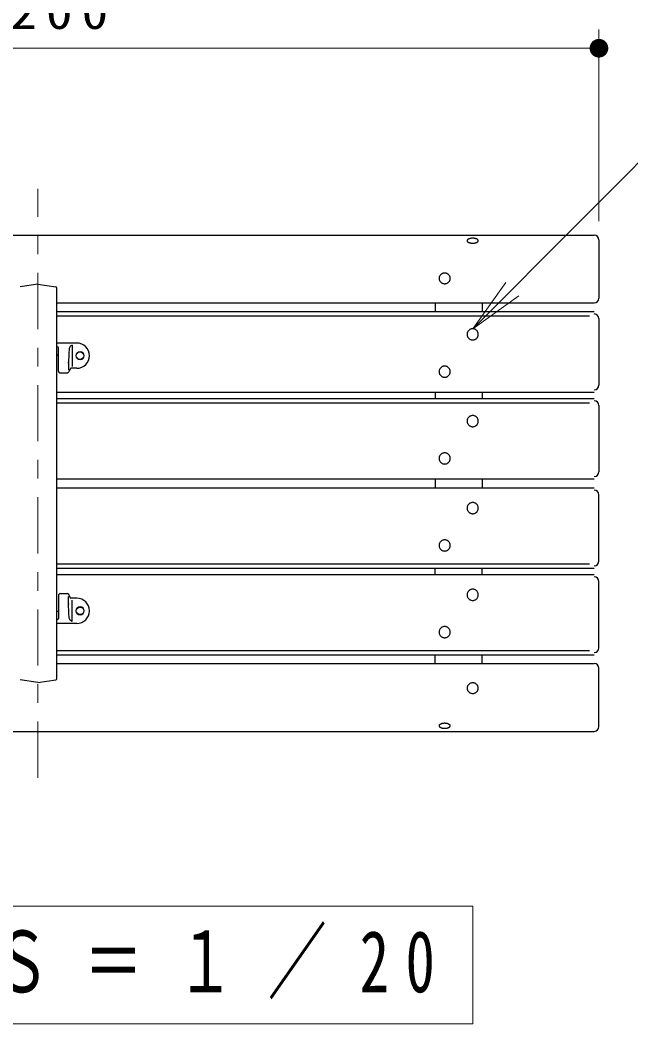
# Model space of a CAD drawing. Units: millimetres on the paper, scale 1:20. Extents: x -365 to 12, y -47 to 257.
# Drawn here: x -262.4 to -229.8, y 175.7 to 229.4 of the extents above; entities that cross this region are included whole.
import ezdxf

# ---------------------------------------------------------------- set-up
doc = ezdxf.new("R2010")
doc.units = ezdxf.units.MM
doc.linetypes.add('USER2', pattern=[6, 3, -1, 1, -1])
doc.layers.add('LY_1', color=7, linetype='Continuous', lineweight=25)
doc.styles.add('ＭＳ ゴシック', font='')
doc.styles.get('ＭＳ ゴシック').set_extended_font_data('MS Gothic')

# ---------------------------------------------------------------- blocks, each defined once
blk = doc.blocks.new('filled_dot')
at = {"color": 0, "linetype": 'Continuous', "lineweight": -2, "const_width": 1.25}
blk.add_lwpolyline([(-0.625, 0, 1), (0.625, 0, 1)], format="xyb", close=True, dxfattribs=at)

msp = doc.modelspace()

# ---------------------------------------------------------------- linework, layer by layer
at = {"layer": 'LY_1', "lineweight": 13}
for p, q in [((-231.479, 218.637), (-231.479, 228.887)), ((-291.479, 227.887), (-231.479, 227.887)), ((-238.229, 212.88), (-236.464, 215.358)), ((-238.229, 212.88), (-236.11, 215.005)), ((-235.756, 214.652), (-238.229, 212.88)), ((-238.229, 181.999), (-284.729, 181.999)), ((-238.229, 175.699), (-238.229, 181.999)), ((-284.729, 175.699), (-238.229, 175.699))]:
    msp.add_line(p, q, dxfattribs=at)
at = {"layer": 'LY_1', "linetype": 'USER2', "lineweight": 13}
msp.add_line((-261.479, 188.868), (-261.479, 220.368), dxfattribs=at)
at = {"layer": 'LY_1'}
for p, q in [((-291.229, 217.887), (-231.728, 217.887)), ((-231.479, 217.637), (-231.479, 214.513)), ((-261.479, 215.268), (-262.436, 215.124)), ((-261.479, 215.268), (-260.521, 215.124)), ((-260.479, 194.161), (-260.479, 215.075)), ((-260.479, 214.263), (-231.728, 214.263)), ((-240.229, 214.263), (-240.229, 213.798)), ((-237.729, 214.263), (-237.729, 213.798)), ((-260.479, 213.798), (-231.728, 213.798)), ((-260.479, 213.568), (-231.978, 213.568)), ((-231.479, 213.423), (-231.479, 209.872)), ((-259.404, 212.118), (-260.479, 212.118)), ((-260.433, 211.91), (-260.479, 211.91)), ((-260.383, 210.618), (-260.383, 211.86)), ((-259.647, 212.006), (-259.647, 210.869)), ((-260.479, 211.475), (-260.433, 211.475)), ((-259.843, 211.093), (-259.843, 210.676)), ((-260.283, 210.518), (-259.926, 210.518)), ((-259.74, 210.755), (-259.837, 210.571)), ((-259.404, 210.768), (-259.718, 210.768)), ((-260.479, 209.497), (-231.728, 209.497)), ((-240.229, 209.497), (-240.229, 209.159)), ((-237.729, 209.497), (-237.729, 209.159)), ((-260.479, 209.159), (-231.728, 209.159)), ((-260.479, 208.929), (-231.978, 208.929)), ((-231.479, 208.784), (-231.479, 205.233)), ((-260.479, 204.858), (-231.728, 204.858)), ((-240.229, 204.858), (-240.229, 204.378)), ((-237.729, 204.858), (-237.729, 204.378)), ((-260.479, 204.378), (-231.728, 204.378)), ((-231.479, 200.452), (-231.479, 204.003)), ((-260.479, 200.307), (-231.978, 200.307)), ((-260.479, 200.077), (-231.728, 200.077)), ((-240.229, 199.739), (-240.229, 200.077)), ((-237.729, 199.739), (-237.729, 200.077)), ((-260.479, 199.739), (-231.728, 199.739)), ((-231.479, 195.813), (-231.479, 199.364)), ((-260.283, 198.718), (-259.926, 198.718)), ((-260.383, 198.618), (-260.383, 197.376)), ((-259.843, 198.143), (-259.843, 198.56)), ((-259.74, 198.481), (-259.837, 198.665)), ((-259.404, 198.468), (-259.718, 198.468)), ((-259.647, 197.23), (-259.647, 198.367)), ((-260.479, 197.761), (-260.433, 197.761)), ((-260.433, 197.326), (-260.479, 197.326)), ((-259.404, 197.118), (-260.479, 197.118)), ((-260.479, 195.668), (-231.978, 195.668)), ((-260.479, 195.438), (-231.728, 195.438)), ((-260.479, 194.973), (-231.728, 194.973)), ((-240.229, 194.973), (-240.229, 195.438)), ((-237.729, 194.973), (-237.729, 195.438)), ((-231.479, 191.599), (-231.479, 194.723)), ((-261.479, 193.968), (-262.436, 194.112)), ((-261.479, 193.968), (-260.521, 194.112)), ((-291.229, 191.349), (-231.728, 191.349))]:
    msp.add_line(p, q, dxfattribs=at)
at = {"layer": 'LY_1', "lineweight": 13}
msp.add_lwpolyline([(-238.229, 212.88), (-226.637, 224.505), (-177.998, 224.505)], dxfattribs=at)
at = {"layer": 'LY_1'}
for points in [[(-237.929, 217.591), (-237.93, 217.603), (-237.933, 217.615), (-237.939, 217.626), (-237.947, 217.637), (-237.957, 217.648), (-237.969, 217.658), (-237.983, 217.668), (-237.999, 217.677), (-238.016, 217.686), (-238.036, 217.694), (-238.056, 217.701), (-238.079, 217.707), (-238.102, 217.713), (-238.126, 217.717), (-238.151, 217.721), (-238.176, 217.723), (-238.202, 217.725), (-238.229, 217.725), (-238.255, 217.725), (-238.281, 217.723), (-238.306, 217.721), (-238.331, 217.717), (-238.355, 217.713), (-238.379, 217.707), (-238.401, 217.701), (-238.421, 217.694), (-238.441, 217.686), (-238.458, 217.677), (-238.474, 217.668), (-238.488, 217.658), (-238.5, 217.648), (-238.51, 217.637), (-238.518, 217.626), (-238.524, 217.615), (-238.527, 217.603), (-238.529, 217.591), (-238.527, 217.58), (-238.524, 217.568), (-238.518, 217.557), (-238.51, 217.546), (-238.5, 217.535), (-238.488, 217.524), (-238.474, 217.515), (-238.458, 217.505), (-238.441, 217.497), (-238.421, 217.489), (-238.401, 217.482), (-238.379, 217.475), (-238.355, 217.47), (-238.331, 217.466), (-238.306, 217.462), (-238.281, 217.46), (-238.255, 217.458), (-238.229, 217.458), (-238.202, 217.458), (-238.176, 217.46), (-238.151, 217.462), (-238.126, 217.466), (-238.102, 217.47), (-238.079, 217.475), (-238.056, 217.482), (-238.036, 217.489), (-238.016, 217.497), (-237.999, 217.505), (-237.983, 217.515), (-237.969, 217.524), (-237.957, 217.535), (-237.947, 217.546), (-237.939, 217.557), (-237.933, 217.568), (-237.93, 217.58)], [(-239.429, 215.577), (-239.43, 215.602), (-239.433, 215.626), (-239.439, 215.651), (-239.447, 215.674), (-239.457, 215.697), (-239.469, 215.719), (-239.483, 215.74), (-239.499, 215.76), (-239.516, 215.778), (-239.536, 215.795), (-239.556, 215.81), (-239.579, 215.823), (-239.602, 215.835), (-239.626, 215.844), (-239.651, 215.852), (-239.676, 215.857), (-239.702, 215.861), (-239.729, 215.862), (-239.755, 215.861), (-239.781, 215.857), (-239.806, 215.852), (-239.831, 215.844), (-239.855, 215.835), (-239.879, 215.823), (-239.901, 215.81), (-239.921, 215.795), (-239.941, 215.778), (-239.958, 215.76), (-239.974, 215.74), (-239.988, 215.719), (-240, 215.697), (-240.01, 215.674), (-240.018, 215.651), (-240.024, 215.626), (-240.027, 215.602), (-240.029, 215.577), (-240.027, 215.552), (-240.024, 215.528), (-240.018, 215.503), (-240.01, 215.48), (-240, 215.457), (-239.988, 215.435), (-239.974, 215.414), (-239.958, 215.394), (-239.941, 215.376), (-239.921, 215.359), (-239.901, 215.344), (-239.879, 215.331), (-239.855, 215.319), (-239.831, 215.31), (-239.806, 215.302), (-239.781, 215.297), (-239.755, 215.294), (-239.729, 215.293), (-239.702, 215.294), (-239.676, 215.297), (-239.651, 215.302), (-239.626, 215.31), (-239.602, 215.319), (-239.579, 215.331), (-239.556, 215.344), (-239.536, 215.359), (-239.516, 215.376), (-239.499, 215.394), (-239.483, 215.414), (-239.469, 215.435), (-239.457, 215.457), (-239.447, 215.48), (-239.439, 215.503), (-239.433, 215.528), (-239.43, 215.552)], [(-237.929, 212.581), (-237.93, 212.607), (-237.933, 212.633), (-237.939, 212.659), (-237.947, 212.684), (-237.957, 212.708), (-237.969, 212.731), (-237.983, 212.753), (-237.999, 212.774), (-238.016, 212.793), (-238.036, 212.81), (-238.056, 212.826), (-238.079, 212.84), (-238.102, 212.852), (-238.126, 212.862), (-238.151, 212.87), (-238.176, 212.876), (-238.202, 212.879), (-238.229, 212.88), (-238.255, 212.879), (-238.281, 212.876), (-238.306, 212.87), (-238.331, 212.862), (-238.355, 212.852), (-238.379, 212.84), (-238.401, 212.826), (-238.421, 212.81), (-238.441, 212.793), (-238.458, 212.774), (-238.474, 212.753), (-238.488, 212.731), (-238.5, 212.708), (-238.51, 212.684), (-238.518, 212.659), (-238.524, 212.633), (-238.527, 212.607), (-238.529, 212.581), (-238.527, 212.555), (-238.524, 212.529), (-238.518, 212.504), (-238.51, 212.479), (-238.5, 212.455), (-238.488, 212.432), (-238.474, 212.41), (-238.458, 212.389), (-238.441, 212.37), (-238.421, 212.352), (-238.401, 212.336), (-238.379, 212.322), (-238.355, 212.31), (-238.331, 212.3), (-238.306, 212.292), (-238.281, 212.286), (-238.255, 212.283), (-238.229, 212.282), (-238.202, 212.283), (-238.176, 212.286), (-238.151, 212.292), (-238.126, 212.3), (-238.102, 212.31), (-238.079, 212.322), (-238.056, 212.336), (-238.036, 212.352), (-238.016, 212.37), (-237.999, 212.389), (-237.983, 212.41), (-237.969, 212.432), (-237.957, 212.455), (-237.947, 212.479), (-237.939, 212.504), (-237.933, 212.529), (-237.93, 212.555)], [(-239.429, 210.586), (-239.43, 210.612), (-239.433, 210.638), (-239.439, 210.663), (-239.447, 210.688), (-239.457, 210.712), (-239.469, 210.736), (-239.483, 210.758), (-239.499, 210.778), (-239.516, 210.798), (-239.536, 210.815), (-239.556, 210.831), (-239.579, 210.845), (-239.602, 210.857), (-239.626, 210.867), (-239.651, 210.875), (-239.676, 210.881), (-239.702, 210.884), (-239.729, 210.885), (-239.755, 210.884), (-239.781, 210.881), (-239.806, 210.875), (-239.831, 210.867), (-239.855, 210.857), (-239.879, 210.845), (-239.901, 210.831), (-239.921, 210.815), (-239.941, 210.798), (-239.958, 210.778), (-239.974, 210.758), (-239.988, 210.736), (-240, 210.712), (-240.01, 210.688), (-240.018, 210.663), (-240.024, 210.638), (-240.027, 210.612), (-240.029, 210.586), (-240.027, 210.56), (-240.024, 210.534), (-240.018, 210.509), (-240.01, 210.484), (-240, 210.46), (-239.988, 210.436), (-239.974, 210.414), (-239.958, 210.394), (-239.941, 210.374), (-239.921, 210.357), (-239.901, 210.341), (-239.879, 210.327), (-239.855, 210.315), (-239.831, 210.305), (-239.806, 210.297), (-239.781, 210.291), (-239.755, 210.288), (-239.729, 210.287), (-239.702, 210.288), (-239.676, 210.291), (-239.651, 210.297), (-239.626, 210.305), (-239.602, 210.315), (-239.579, 210.327), (-239.556, 210.341), (-239.536, 210.357), (-239.516, 210.374), (-239.499, 210.394), (-239.483, 210.414), (-239.469, 210.436), (-239.457, 210.46), (-239.447, 210.484), (-239.439, 210.509), (-239.433, 210.534), (-239.43, 210.56)], [(-237.929, 207.942), (-237.93, 207.968), (-237.933, 207.994), (-237.939, 208.02), (-237.947, 208.045), (-237.957, 208.069), (-237.969, 208.092), (-237.983, 208.114), (-237.999, 208.135), (-238.016, 208.154), (-238.036, 208.172), (-238.056, 208.188), (-238.079, 208.202), (-238.102, 208.214), (-238.126, 208.224), (-238.151, 208.231), (-238.176, 208.237), (-238.202, 208.24), (-238.229, 208.242), (-238.255, 208.24), (-238.281, 208.237), (-238.306, 208.231), (-238.331, 208.224), (-238.355, 208.214), (-238.379, 208.202), (-238.401, 208.188), (-238.421, 208.172), (-238.441, 208.154), (-238.458, 208.135), (-238.474, 208.114), (-238.488, 208.092), (-238.5, 208.069), (-238.51, 208.045), (-238.518, 208.02), (-238.524, 207.994), (-238.527, 207.968), (-238.529, 207.942), (-238.527, 207.916), (-238.524, 207.89), (-238.518, 207.865), (-238.51, 207.84), (-238.5, 207.816), (-238.488, 207.793), (-238.474, 207.771), (-238.458, 207.75), (-238.441, 207.731), (-238.421, 207.713), (-238.401, 207.697), (-238.379, 207.683), (-238.355, 207.671), (-238.331, 207.661), (-238.306, 207.653), (-238.281, 207.648), (-238.255, 207.644), (-238.229, 207.643), (-238.202, 207.644), (-238.176, 207.648), (-238.151, 207.653), (-238.126, 207.661), (-238.102, 207.671), (-238.079, 207.683), (-238.056, 207.697), (-238.036, 207.713), (-238.016, 207.731), (-237.999, 207.75), (-237.983, 207.771), (-237.969, 207.793), (-237.957, 207.816), (-237.947, 207.84), (-237.939, 207.865), (-237.933, 207.89), (-237.93, 207.916)], [(-239.429, 205.947), (-239.43, 205.973), (-239.433, 205.999), (-239.439, 206.025), (-239.447, 206.05), (-239.457, 206.074), (-239.469, 206.097), (-239.483, 206.119), (-239.499, 206.14), (-239.516, 206.159), (-239.536, 206.176), (-239.556, 206.192), (-239.579, 206.206), (-239.602, 206.218), (-239.626, 206.228), (-239.651, 206.236), (-239.676, 206.242), (-239.702, 206.245), (-239.729, 206.246), (-239.755, 206.245), (-239.781, 206.242), (-239.806, 206.236), (-239.831, 206.228), (-239.855, 206.218), (-239.879, 206.206), (-239.901, 206.192), (-239.921, 206.176), (-239.941, 206.159), (-239.958, 206.14), (-239.974, 206.119), (-239.988, 206.097), (-240, 206.074), (-240.01, 206.05), (-240.018, 206.025), (-240.024, 205.999), (-240.027, 205.973), (-240.029, 205.947), (-240.027, 205.921), (-240.024, 205.895), (-240.018, 205.87), (-240.01, 205.845), (-240, 205.821), (-239.988, 205.798), (-239.974, 205.775), (-239.958, 205.755), (-239.941, 205.736), (-239.921, 205.718), (-239.901, 205.702), (-239.879, 205.688), (-239.855, 205.676), (-239.831, 205.666), (-239.806, 205.658), (-239.781, 205.652), (-239.755, 205.649), (-239.729, 205.648), (-239.702, 205.649), (-239.676, 205.652), (-239.651, 205.658), (-239.626, 205.666), (-239.602, 205.676), (-239.579, 205.688), (-239.556, 205.702), (-239.536, 205.718), (-239.516, 205.736), (-239.499, 205.755), (-239.483, 205.775), (-239.469, 205.798), (-239.457, 205.821), (-239.447, 205.845), (-239.439, 205.87), (-239.433, 205.895), (-239.43, 205.921)], [(-237.929, 203.289), (-237.93, 203.315), (-237.933, 203.341), (-237.939, 203.366), (-237.947, 203.391), (-237.957, 203.415), (-237.969, 203.438), (-237.983, 203.46), (-237.999, 203.481), (-238.016, 203.5), (-238.036, 203.518), (-238.056, 203.534), (-238.079, 203.548), (-238.102, 203.56), (-238.126, 203.57), (-238.151, 203.578), (-238.176, 203.583), (-238.202, 203.587), (-238.229, 203.588), (-238.255, 203.587), (-238.281, 203.583), (-238.306, 203.578), (-238.331, 203.57), (-238.355, 203.56), (-238.379, 203.548), (-238.401, 203.534), (-238.421, 203.518), (-238.441, 203.5), (-238.458, 203.481), (-238.474, 203.46), (-238.488, 203.438), (-238.5, 203.415), (-238.51, 203.391), (-238.518, 203.366), (-238.524, 203.341), (-238.527, 203.315), (-238.529, 203.289), (-238.527, 203.263), (-238.524, 203.237), (-238.518, 203.211), (-238.51, 203.186), (-238.5, 203.162), (-238.488, 203.139), (-238.474, 203.117), (-238.458, 203.096), (-238.441, 203.077), (-238.421, 203.059), (-238.401, 203.044), (-238.379, 203.03), (-238.355, 203.017), (-238.331, 203.007), (-238.306, 203), (-238.281, 202.994), (-238.255, 202.991), (-238.229, 202.989), (-238.202, 202.991), (-238.176, 202.994), (-238.151, 203), (-238.126, 203.007), (-238.102, 203.017), (-238.079, 203.03), (-238.056, 203.044), (-238.036, 203.059), (-238.016, 203.077), (-237.999, 203.096), (-237.983, 203.117), (-237.969, 203.139), (-237.957, 203.162), (-237.947, 203.186), (-237.939, 203.211), (-237.933, 203.237), (-237.93, 203.263)], [(-239.429, 201.293), (-239.43, 201.32), (-239.433, 201.345), (-239.439, 201.371), (-239.447, 201.396), (-239.457, 201.42), (-239.469, 201.443), (-239.483, 201.465), (-239.499, 201.486), (-239.516, 201.505), (-239.536, 201.523), (-239.556, 201.539), (-239.579, 201.553), (-239.602, 201.565), (-239.626, 201.575), (-239.651, 201.583), (-239.676, 201.588), (-239.702, 201.592), (-239.729, 201.593), (-239.755, 201.592), (-239.781, 201.588), (-239.806, 201.583), (-239.831, 201.575), (-239.855, 201.565), (-239.879, 201.553), (-239.901, 201.539), (-239.921, 201.523), (-239.941, 201.505), (-239.958, 201.486), (-239.974, 201.465), (-239.988, 201.443), (-240, 201.42), (-240.01, 201.396), (-240.018, 201.371), (-240.024, 201.345), (-240.027, 201.32), (-240.029, 201.293), (-240.027, 201.267), (-240.024, 201.242), (-240.018, 201.216), (-240.01, 201.191), (-240, 201.167), (-239.988, 201.144), (-239.974, 201.122), (-239.958, 201.101), (-239.941, 201.082), (-239.921, 201.064), (-239.901, 201.048), (-239.879, 201.034), (-239.855, 201.022), (-239.831, 201.012), (-239.806, 201.004), (-239.781, 200.999), (-239.755, 200.995), (-239.729, 200.994), (-239.702, 200.995), (-239.676, 200.999), (-239.651, 201.004), (-239.626, 201.012), (-239.602, 201.022), (-239.579, 201.034), (-239.556, 201.048), (-239.536, 201.064), (-239.516, 201.082), (-239.499, 201.101), (-239.483, 201.122), (-239.469, 201.144), (-239.457, 201.167), (-239.447, 201.191), (-239.439, 201.216), (-239.433, 201.242), (-239.43, 201.267)], [(-237.929, 198.65), (-237.93, 198.676), (-237.933, 198.702), (-237.939, 198.727), (-237.947, 198.752), (-237.957, 198.776), (-237.969, 198.799), (-237.983, 198.822), (-237.999, 198.842), (-238.016, 198.861), (-238.036, 198.879), (-238.056, 198.895), (-238.079, 198.909), (-238.102, 198.921), (-238.126, 198.931), (-238.151, 198.939), (-238.176, 198.945), (-238.202, 198.948), (-238.229, 198.949), (-238.255, 198.948), (-238.281, 198.945), (-238.306, 198.939), (-238.331, 198.931), (-238.355, 198.921), (-238.379, 198.909), (-238.401, 198.895), (-238.421, 198.879), (-238.441, 198.861), (-238.458, 198.842), (-238.474, 198.822), (-238.488, 198.799), (-238.5, 198.776), (-238.51, 198.752), (-238.518, 198.727), (-238.524, 198.702), (-238.527, 198.676), (-238.529, 198.65), (-238.527, 198.624), (-238.524, 198.598), (-238.518, 198.572), (-238.51, 198.547), (-238.5, 198.523), (-238.488, 198.5), (-238.474, 198.478), (-238.458, 198.457), (-238.441, 198.438), (-238.421, 198.421), (-238.401, 198.405), (-238.379, 198.391), (-238.355, 198.379), (-238.331, 198.369), (-238.306, 198.361), (-238.281, 198.355), (-238.255, 198.352), (-238.229, 198.351), (-238.202, 198.352), (-238.176, 198.355), (-238.151, 198.361), (-238.126, 198.369), (-238.102, 198.379), (-238.079, 198.391), (-238.056, 198.405), (-238.036, 198.421), (-238.016, 198.438), (-237.999, 198.457), (-237.983, 198.478), (-237.969, 198.5), (-237.957, 198.523), (-237.947, 198.547), (-237.939, 198.572), (-237.933, 198.598), (-237.93, 198.624)], [(-239.429, 196.655), (-239.43, 196.681), (-239.433, 196.707), (-239.439, 196.732), (-239.447, 196.757), (-239.457, 196.781), (-239.469, 196.804), (-239.483, 196.826), (-239.499, 196.847), (-239.516, 196.866), (-239.536, 196.884), (-239.556, 196.9), (-239.579, 196.914), (-239.602, 196.926), (-239.626, 196.936), (-239.651, 196.944), (-239.676, 196.949), (-239.702, 196.953), (-239.729, 196.954), (-239.755, 196.953), (-239.781, 196.949), (-239.806, 196.944), (-239.831, 196.936), (-239.855, 196.926), (-239.879, 196.914), (-239.901, 196.9), (-239.921, 196.884), (-239.941, 196.866), (-239.958, 196.847), (-239.974, 196.826), (-239.988, 196.804), (-240, 196.781), (-240.01, 196.757), (-240.018, 196.732), (-240.024, 196.707), (-240.027, 196.681), (-240.029, 196.655), (-240.027, 196.629), (-240.024, 196.603), (-240.018, 196.577), (-240.01, 196.552), (-240, 196.528), (-239.988, 196.505), (-239.974, 196.483), (-239.958, 196.462), (-239.941, 196.443), (-239.921, 196.425), (-239.901, 196.41), (-239.879, 196.395), (-239.855, 196.383), (-239.831, 196.373), (-239.806, 196.366), (-239.781, 196.36), (-239.755, 196.357), (-239.729, 196.355), (-239.702, 196.357), (-239.676, 196.36), (-239.651, 196.366), (-239.626, 196.373), (-239.602, 196.383), (-239.579, 196.395), (-239.556, 196.41), (-239.536, 196.425), (-239.516, 196.443), (-239.499, 196.462), (-239.483, 196.483), (-239.469, 196.505), (-239.457, 196.528), (-239.447, 196.552), (-239.439, 196.577), (-239.433, 196.603), (-239.43, 196.629)], [(-237.929, 193.659), (-237.93, 193.684), (-237.933, 193.708), (-237.939, 193.732), (-237.947, 193.756), (-237.957, 193.779), (-237.969, 193.801), (-237.983, 193.822), (-237.999, 193.842), (-238.016, 193.86), (-238.036, 193.877), (-238.056, 193.892), (-238.079, 193.905), (-238.102, 193.917), (-238.126, 193.926), (-238.151, 193.934), (-238.176, 193.939), (-238.202, 193.942), (-238.229, 193.943), (-238.255, 193.942), (-238.281, 193.939), (-238.306, 193.934), (-238.331, 193.926), (-238.355, 193.917), (-238.379, 193.905), (-238.401, 193.892), (-238.421, 193.877), (-238.441, 193.86), (-238.458, 193.842), (-238.474, 193.822), (-238.488, 193.801), (-238.5, 193.779), (-238.51, 193.756), (-238.518, 193.732), (-238.524, 193.708), (-238.527, 193.684), (-238.529, 193.659), (-238.527, 193.634), (-238.524, 193.609), (-238.518, 193.585), (-238.51, 193.561), (-238.5, 193.539), (-238.488, 193.516), (-238.474, 193.496), (-238.458, 193.476), (-238.441, 193.458), (-238.421, 193.441), (-238.401, 193.426), (-238.379, 193.412), (-238.355, 193.401), (-238.331, 193.391), (-238.306, 193.384), (-238.281, 193.379), (-238.255, 193.375), (-238.229, 193.374), (-238.202, 193.375), (-238.176, 193.379), (-238.151, 193.384), (-238.126, 193.391), (-238.102, 193.401), (-238.079, 193.412), (-238.056, 193.426), (-238.036, 193.441), (-238.016, 193.458), (-237.999, 193.476), (-237.983, 193.496), (-237.969, 193.516), (-237.957, 193.539), (-237.947, 193.561), (-237.939, 193.585), (-237.933, 193.609), (-237.93, 193.634)], [(-239.429, 191.644), (-239.43, 191.656), (-239.433, 191.668), (-239.439, 191.679), (-239.447, 191.69), (-239.457, 191.701), (-239.469, 191.711), (-239.483, 191.721), (-239.499, 191.731), (-239.516, 191.739), (-239.536, 191.747), (-239.556, 191.754), (-239.579, 191.76), (-239.602, 191.766), (-239.626, 191.77), (-239.651, 191.774), (-239.676, 191.776), (-239.702, 191.778), (-239.729, 191.778), (-239.755, 191.778), (-239.781, 191.776), (-239.806, 191.774), (-239.831, 191.77), (-239.855, 191.766), (-239.879, 191.76), (-239.901, 191.754), (-239.921, 191.747), (-239.941, 191.739), (-239.958, 191.731), (-239.974, 191.721), (-239.988, 191.711), (-240, 191.701), (-240.01, 191.69), (-240.018, 191.679), (-240.024, 191.668), (-240.027, 191.656), (-240.029, 191.644), (-240.027, 191.633), (-240.024, 191.621), (-240.018, 191.61), (-240.01, 191.599), (-240, 191.588), (-239.988, 191.578), (-239.974, 191.568), (-239.958, 191.558), (-239.941, 191.55), (-239.921, 191.542), (-239.901, 191.535), (-239.879, 191.529), (-239.855, 191.523), (-239.831, 191.519), (-239.806, 191.515), (-239.781, 191.513), (-239.755, 191.511), (-239.729, 191.511), (-239.702, 191.511), (-239.676, 191.513), (-239.651, 191.515), (-239.626, 191.519), (-239.602, 191.523), (-239.579, 191.529), (-239.556, 191.535), (-239.536, 191.542), (-239.516, 191.55), (-239.499, 191.558), (-239.483, 191.568), (-239.469, 191.578), (-239.457, 191.588), (-239.447, 191.599), (-239.439, 191.61), (-239.433, 191.621), (-239.43, 191.633)]]:
    msp.add_lwpolyline(points, close=True, dxfattribs=at)
for points in [[(-259.647, 212.006), (-259.684, 211.988), (-259.719, 211.965), (-259.749, 211.938), (-259.774, 211.905), (-259.792, 211.868), (-259.804, 211.826), (-259.812, 211.778), (-259.817, 211.722), (-259.822, 211.653), (-259.826, 211.577), (-259.83, 211.497), (-259.833, 211.415), (-259.836, 211.335), (-259.838, 211.26), (-259.839, 211.191), (-259.841, 211.133), (-259.841, 211.087), (-259.842, 211.058), (-259.842, 211.047), (-259.843, 211.058), (-259.843, 211.093)], [(-259.647, 197.23), (-259.684, 197.248), (-259.719, 197.271), (-259.749, 197.298), (-259.774, 197.331), (-259.792, 197.367), (-259.804, 197.409), (-259.812, 197.458), (-259.817, 197.514), (-259.822, 197.583), (-259.826, 197.659), (-259.83, 197.739), (-259.833, 197.82), (-259.836, 197.901), (-259.838, 197.976), (-259.839, 198.045), (-259.841, 198.103), (-259.841, 198.149), (-259.842, 198.178), (-259.842, 198.189), (-259.843, 198.178), (-259.843, 198.143)]]:
    msp.add_lwpolyline(points, dxfattribs=at)
at = {"layer": 'LY_1', "lineweight": 13}
for centre in [(-259.229, 211.443), (-259.229, 197.793)]:
    msp.add_circle(centre, 0.225, dxfattribs=at)
at = {"layer": 'LY_1'}
for centre in [(-259.229, 211.443), (-259.229, 197.793)]:
    msp.add_circle(centre, 0.2, dxfattribs=at)
for centre, radius, start, end in [((-231.729, 217.637), 0.25, 360, 90), ((-260.529, 215.075), 0.05, 0, 81.4692), ((-231.729, 214.513), 0.25, 270, 360), ((-231.729, 213.423), 0.25, 360, 90), ((-259.404, 211.443), 0.675, 270, 90), ((-260.433, 211.86), 0.05, 360, 90), ((-260.433, 211.425), 0.05, 0, 90), ((-260.283, 210.618), 0.1, 180, 270), ((-259.926, 210.618), 0.1, 270, 332.1325), ((-259.718, 210.743), 0.025, 90, 152.1325), ((-231.729, 209.872), 0.25, 270, 360), ((-231.729, 208.784), 0.25, 360, 90), ((-231.729, 205.233), 0.25, 270, 360), ((-231.729, 204.003), 0.25, 0.0001, 90), ((-231.729, 200.452), 0.25, 270, 0), ((-231.729, 199.364), 0.25, 0.0001, 90), ((-260.283, 198.618), 0.1, 90, 180), ((-259.926, 198.618), 0.1, 27.8675, 90), ((-259.718, 198.493), 0.025, 207.8675, 270), ((-259.404, 197.793), 0.675, 270, 90), ((-260.433, 197.811), 0.05, 270, 0), ((-260.433, 197.376), 0.05, 270, 0), ((-231.729, 195.813), 0.25, 270, 0), ((-231.729, 194.723), 0.25, 0.0001, 90), ((-260.529, 194.161), 0.05, 278.5308, 0), ((-231.729, 191.599), 0.25, 270, 0)]:
    msp.add_arc(centre, radius, start, end, dxfattribs=at)

# ---------------------------------------------------------------- block references
at = {"layer": 'LY_1', "lineweight": 13, "xscale": 0.4, "yscale": 0.4, "rotation": 180}
msp.add_blockref('filled_dot', (-231.479, 227.887), dxfattribs=at)

# ---------------------------------------------------------------- texts
at = {"layer": 'LY_1', "style": 'ＭＳ ゴシック'}
for s, insert, char_height, attachment_point in [('\\T1.33;\\W1.15;1200', (-261.057, 228.887), 1.833, 8), ('\\T1.56;\\W0.7;平面図\u3000Ｓ＝１／20', (-261.479, 178.849), 3.299, 5)]:
    msp.add_mtext(s, dxfattribs=dict(at, insert=insert, char_height=char_height, attachment_point=attachment_point))

doc.saveas('drawing.dxf')
